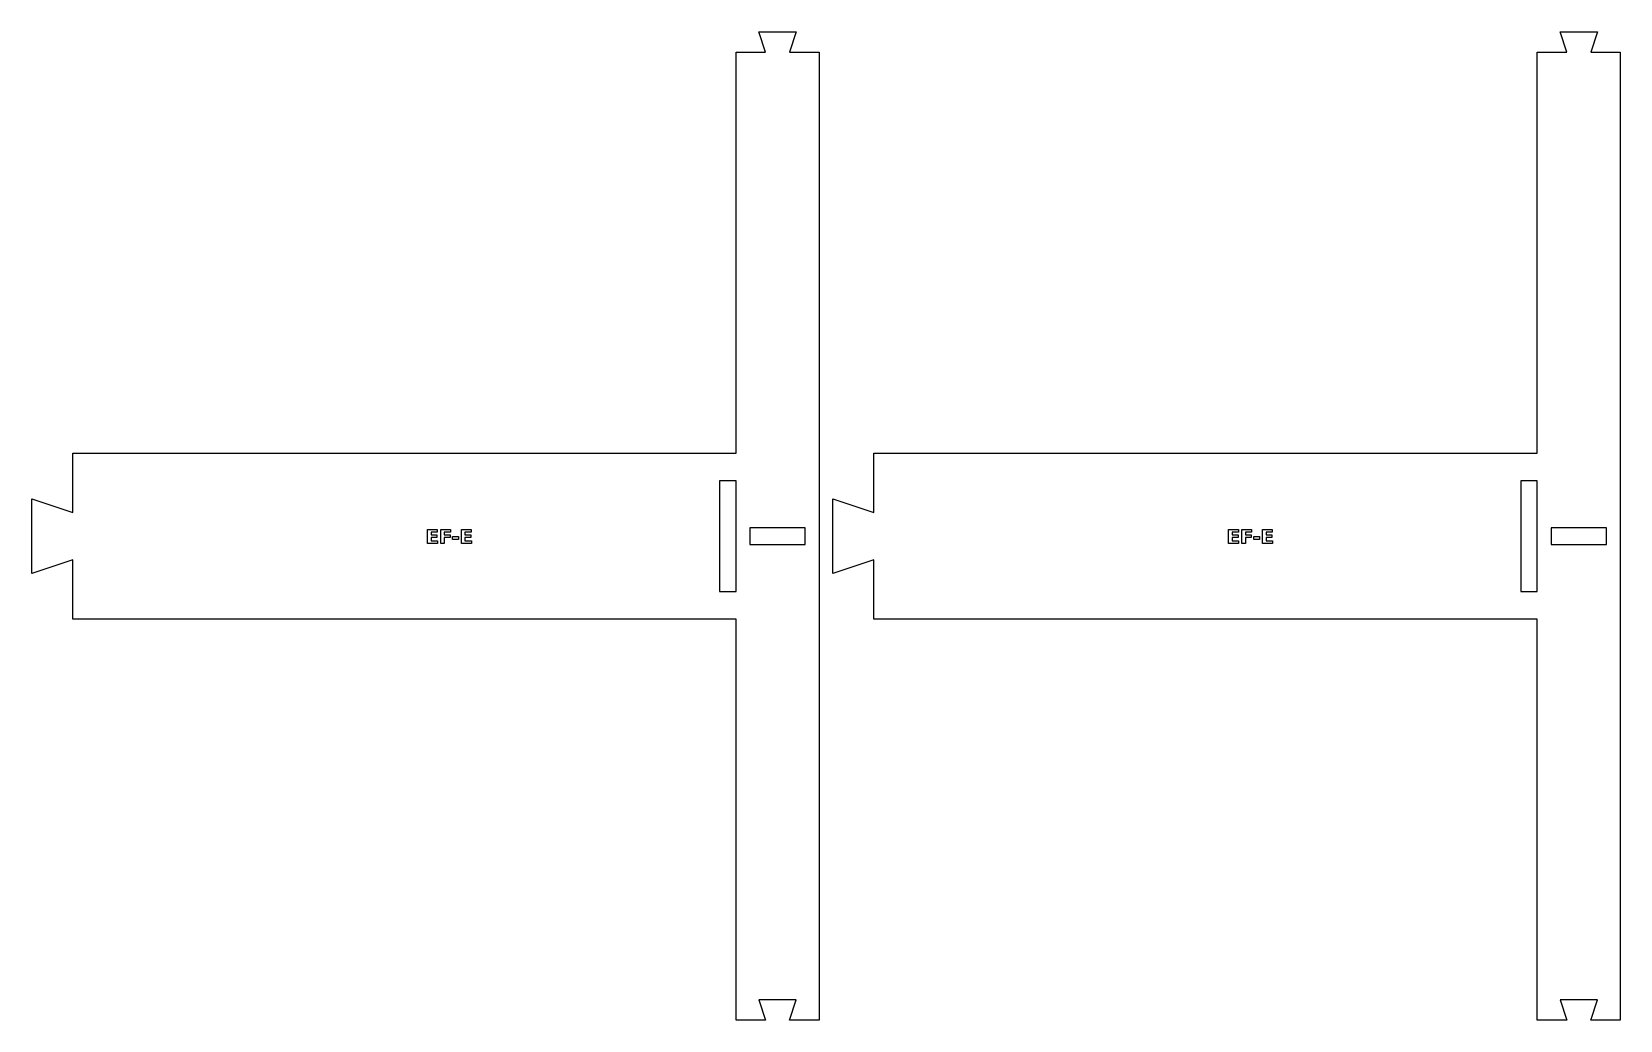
# Model space of a CAD drawing. Header units: millimetres. Extents: x 12 to 587, y 12 to 370.
import ezdxf

# ---------------------------------------------------------------- set-up
doc = ezdxf.new("R2010")
doc.units = ezdxf.units.MM
doc.layers.add('CUT', color=1, linetype='Continuous')
doc.layers.add('ENGRAVE', color=5, linetype='Continuous')

msp = doc.modelspace()

# ---------------------------------------------------------------- linework, layer by layer
at = {"layer": 'CUT', "color": 1}
for points in [[(12.5, 174), (12.5, 201), (27.35, 196.04), (27.35, 217.5), (267.35, 217.5), (267.35, 362.5), (278, 362.5), (275.6, 369.93), (289.1, 369.93), (286.7, 362.5), (297.35, 362.5), (297.35, 217.5), (297.35, 157.5), (297.35, 12.5), (286.7, 12.5), (289.1, 19.93), (275.6, 19.93), (278, 12.5), (267.35, 12.5), (267.35, 157.5), (27.35, 157.5), (27.35, 178.96)], [(302.35, 174), (302.35, 201), (317.2, 196.04), (317.2, 217.5), (557.2, 217.5), (557.2, 362.5), (567.85, 362.5), (565.45, 369.93), (578.95, 369.93), (576.55, 362.5), (587.2, 362.5), (587.2, 217.5), (587.2, 157.5), (587.2, 12.5), (576.55, 12.5), (578.95, 19.93), (565.45, 19.93), (567.85, 12.5), (557.2, 12.5), (557.2, 157.5), (317.2, 157.5), (317.2, 178.96)], [(261.35, 207.5), (261.35, 167.5), (267.35, 167.5), (267.35, 207.5)], [(551.2, 207.5), (551.2, 167.5), (557.2, 167.5), (557.2, 207.5)], [(272.35, 190.5), (272.35, 184.5), (292.35, 184.5), (292.35, 190.5)], [(562.2, 190.5), (562.2, 184.5), (582.2, 184.5), (582.2, 190.5)]]:
    msp.add_lwpolyline(points, close=True, dxfattribs=at)
at = {"layer": 'ENGRAVE', "color": 5}
for points in [[(155.66, 189.95), (159.21, 189.95), (159.21, 188.95), (156.98, 188.95), (156.98, 188), (159.08, 188), (159.08, 187.01), (156.98, 187.01), (156.98, 185.84), (159.29, 185.84), (159.29, 184.84), (155.66, 184.84)], [(160.44, 189.95), (164, 189.95), (164, 188.95), (161.76, 188.95), (161.76, 188), (163.86, 188), (163.86, 187.01), (161.76, 187.01), (161.76, 184.84), (160.44, 184.84)], [(167.92, 189.95), (171.47, 189.95), (171.47, 188.95), (169.23, 188.95), (169.23, 188), (171.33, 188), (171.33, 187.01), (169.23, 187.01), (169.23, 185.84), (171.54, 185.84), (171.54, 184.84), (167.92, 184.84)], [(445.51, 189.95), (449.06, 189.95), (449.06, 188.95), (446.83, 188.95), (446.83, 188), (448.93, 188), (448.93, 187.01), (446.83, 187.01), (446.83, 185.84), (449.14, 185.84), (449.14, 184.84), (445.51, 184.84)], [(450.29, 189.95), (453.85, 189.95), (453.85, 188.95), (451.61, 188.95), (451.61, 188), (453.71, 188), (453.71, 187.01), (451.61, 187.01), (451.61, 184.84), (450.29, 184.84)], [(457.77, 189.95), (461.32, 189.95), (461.32, 188.95), (459.08, 188.95), (459.08, 188), (461.18, 188), (461.18, 187.01), (459.08, 187.01), (459.08, 185.84), (461.39, 185.84), (461.39, 184.84), (457.77, 184.84)], [(164.75, 187.36), (166.89, 187.36), (166.89, 186.36), (164.75, 186.36)], [(454.6, 187.36), (456.74, 187.36), (456.74, 186.36), (454.6, 186.36)]]:
    msp.add_lwpolyline(points, close=True, dxfattribs=at)

doc.saveas('drawing.dxf')
